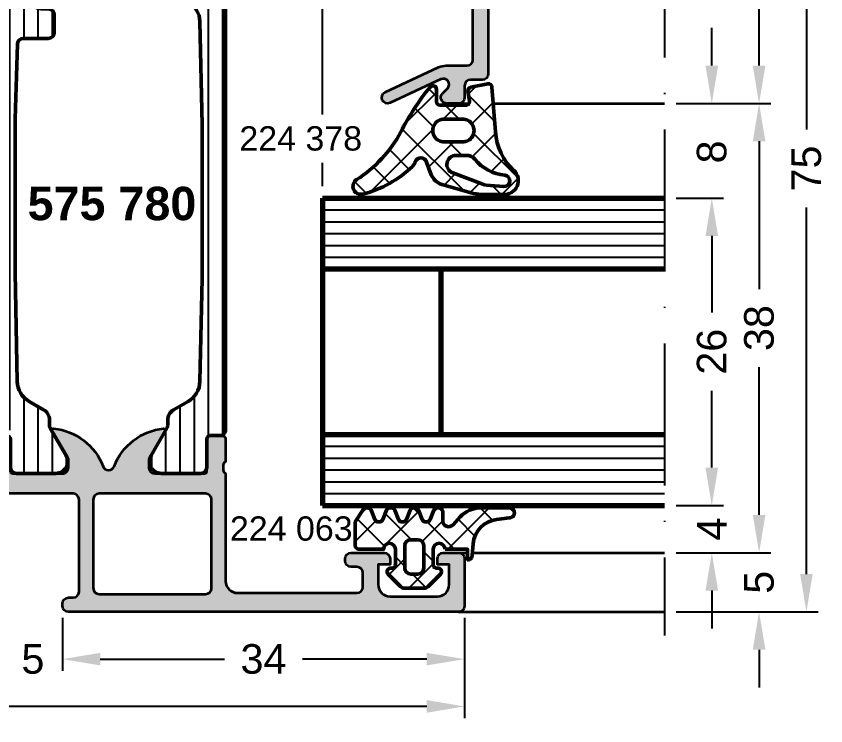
# Model space of a CAD drawing. Header units: millimetres. Extents: x 0 to 183, y 91 to 189.
# Drawn here: x 114.5 to 183, y 90.8 to 150.9 of the extents above; entities that cross this region are included whole.
import ezdxf

# ---------------------------------------------------------------- set-up
doc = ezdxf.new("R2010")
doc.units = ezdxf.units.MM
doc.header["$PDMODE"] = 1
doc.header["$PDSIZE"] = -0.001
doc.linetypes.add('ACAD_ISO10W100', pattern=[18, 12, -3, 0, -3])
for name, color, linetype, lineweight in [('S01_Bemaßung', 140, 'Continuous', 25), ('S02_Beschriftung', 40, 'Continuous', 25), ('S03_AL_Kontur', 255, 'Continuous', 35), ('S04_AL_Schraffur', 253, 'Continuous', 25), ('S05_EPDM_Kontur', 31, 'Continuous', 50), ('S06_EPDM_Schraffur', 43, 'Continuous', 25), ('S07_Isolation_Kontur', 91, 'Continuous', 50), ('S08_Isolation_Schraffur', 103, 'Continuous', 25), ('S15_Glas_Kontur', 4, 'Continuous', 70), ('S18_Mittellinie', 10, 'ACAD_ISO10W100', 25)]:
    doc.layers.add(name, color=color, linetype=linetype, lineweight=lineweight)
doc.styles.add('1_1_H_Art', font='arialbd.ttf', dxfattribs={"height": 2.825})
doc.styles.add('1_1_N_Art', font='arial.ttf', dxfattribs={"height": 2.055})
doc.styles.add('Arial', font='arial.ttf')
doc.dimstyles.new('1 zu 1', dxfattribs={"dimtxt": 2.5, "dimasz": 3.2, "dimexe": 1, "dimexo": 1, "dimgap": 1.5, "dimtad": 0, "dimdec": 1, "dimrnd": 0.5, "dimdsep": 46, "dimtxsty": 'Arial', "dimcen": 0, "dimclrd": 256, "dimclre": 256, "dimclrt": 256, "dimadec": 0, "dimazin": 0, "dimtfac": 1, "dimtdec": 1, "dimtofl": 0, "dimtmove": 0, "dimatfit": 1, "dimfxl": 1, "dimtolj": 1, "dimlwd": 25, "dimlwe": 25, "dimarcsym": 0})

# ---------------------------------------------------------------- blocks, each defined once
blk = doc.blocks.new('224063_s')
at = {"layer": 'S06_EPDM_Schraffur'}
h = blk.add_hatch(dxfattribs=at)
h.set_pattern_fill('NETZ', color=256, scale=2, angle=45, style=0)
h.set_pattern_definition([(45, (4.320099833421409e-12, 1.818989403545856e-12), (-1.414213562373095, 1.414213562373095), []), (135, (4.320099833421409e-12, 1.818989403545856e-12), (-1.414213562373095, -1.414213562373095), [])])
h.paths.add_polyline_path([(5.0094847679495, 3.818342294227651), (6.085236000004328, 3.945128000001821, 1.005856047842794), (6.093231000004273, 4.796141000001819), (3.695186160206562, 4.796141000001819, 0.2094868366643106), (1.930639566717245, 4.022909366858407), (1.323837000004332, 3.364714000001832, -0.687408682091769), (0.4525300000043202, 3.700013150313516), (0.4525300000043203, 4.519514000001819, 0.6378757550458083), (-0.2939909999956801, 4.59940900000182), (-0.6004939999956797, 3.799498000001817, -0.5769147570739377), (-1.29399099999568, 3.800261000001818), (-1.600493999995681, 4.600172000001821, 0.5768767231348246), (-2.29399099999568, 4.59940900000182), (-2.60049399999568, 3.799498000001819, -0.5769147570739347), (-3.29399099999568, 3.800261000001818), (-3.600493999995679, 4.600172000001817, 0.5768767231348269), (-4.29399099999568, 4.599409000001818), (-4.60049399999568, 3.799498000001823, -0.576919959990181), (-5.29397599999568, 3.800261000001821), (-5.60047899999568, 4.60017200000182, 0.5768760885208635), (-6.29397599999568, 4.599409000001822), (-6.947448999995683, 3.599837000001823), (-6.94744899999568, 1.597446152768239, 0.4118601971210658), (-6.649848847229139, 1.299846000001819), (-4.547469999995679, 1.299846000001819, -1), (-3.54746999999568, 1.298858248024289), (-3.54746999999568, -0.008787105263574797, -0.4649164532783466), (-3.898212754053196, -0.3044645865005782, 0.7307284619687109), (-4.161773999995802, -0.8123909999980601), (-3.120475933594172, -1.853685069182483, 0.1989118685576427), (-2.766923221593227, -2.000130999998181), (-1.128019780328598, -2.000130999998181, 0.1989118683239244), (-0.7744670686456059, -1.853685069500431), (0.2668460000043522, -0.8123759999981489, 0.7307511963891667), (0.003293423478528242, -0.3044658957444853, -0.4649253678481928), (-0.3474579999956799, -0.008789902442117416), (-0.3474579999956799, 1.298857626785266, -1), (0.65254200000432, 1.299846000001819), (2.55252100000432, 1.299846000001819), (2.55252100000432, 0.3998580000018183, 0.4151882102782498), (2.95251500000432, 0.7998520000018173), (3.030086024322536, 1.764210791182664, -0.3574582694605824)])
h.paths.add_polyline_path([(-1.14746099999568, 1.599560732747046), (-1.14746099999568, -0.2997804608543072, -0.414422944589888), (-1.647818539139398, -0.800137999998181), (-2.247139136970196, -0.800137999998181, -0.4144143522916151), (-2.74748199999568, -0.2997951369735061), (-2.747481999995679, 1.599848725597626, -0.414213562368743), (-2.247484725584057, 2.099846000001819), (-1.647746267250455, 2.099846000001819, -0.4143806302700866)], flags=16)
at = {"layer": 'S05_EPDM_Kontur'}
for points in [[(0.65254200000432, 1.299846000001819, 0.9990121152241144), (-0.3474579999956799, 1.299846000001819), (-0.3474579999956799, -0.008789902442117246, 0.4649253678481928), (0.003293423478528098, -0.3044658957444853, -0.7307511963892253), (0.2668460000043201, -0.812375999998181), (-0.7744670686456064, -1.853685069500432, -0.1989118683239242), (-1.128019780328598, -2.000130999998181), (-2.766923221593226, -2.000130999998181, -0.1989118685576425), (-3.120475933594171, -1.853685069182484), (-4.16177399999568, -0.8123909999981818, -0.7307284619689283), (-3.898212754053197, -0.304464586500578, 0.4649164532783466), (-3.54746999999568, -0.008787105263575509), (-3.54746999999568, 1.299846000001819, 0.9990127358491108), (-4.547469999995679, 1.299846000001819), (-6.647445999995681, 1.299846000001819, -0.4165708503421029), (-6.94744899999568, 1.599849000001822), (-6.947448999995682, 3.599837000001823), (-6.293975999995681, 4.59940900000182, -0.5768760885208651), (-5.60047899999568, 4.60017200000182), (-5.29397599999568, 3.80026100000182, 0.5769199599901795), (-4.600493999995681, 3.79949800000182), (-4.29399099999568, 4.599409000001819, -0.5768767231348245), (-3.600493999995681, 4.60017200000182), (-3.29399099999568, 3.800261000001819, 0.5769147570739357), (-2.600493999995679, 3.79949800000182), (-2.29399099999568, 4.59940900000182, -0.5768767231348247), (-1.60049399999568, 4.60017200000182), (-1.29399099999568, 3.800261000001818, 0.5769147570739388), (-0.6004939999956793, 3.799498000001818), (-0.2939909999956801, 4.59940900000182, -0.6378757550458082), (0.4525300000043204, 4.519514000001819), (0.4525300000043202, 3.699004000001819, 0.6866659000342986), (1.32383700000432, 3.364714000001819), (1.930639566717242, 4.022909366858404, -0.2094868366643108), (3.695186160206559, 4.796141000001819), (6.09323100000432, 4.796141000001819, -1.005856047842622), (6.085236000004323, 3.94512800000182), (5.009484767949501, 3.818342294227651, 0.3574582694605822), (3.030086024322536, 1.764210791182667), (2.95251500000432, 0.7998520000018177, -0.4151882102782499), (2.55252100000432, 0.3998580000018184), (2.55252100000432, 1.299846000001819)], [(-2.247481999995681, -0.800137999998181), (-1.64746099999568, -0.800137999998181, 0.4140042111518522), (-1.14746099999568, -0.3001379999981809), (-1.14746099999568, 1.599846000001819, 0.4140465142101968), (-1.647460999995681, 2.099846000001819), (-2.247481999995679, 2.099846000001819, 0.4142167556282234), (-2.747481999995679, 1.599846000001819), (-2.74748199999568, -0.3001379999981806, 0.4140128009583825)]]:
    blk.add_lwpolyline(points, format="xyb", close=True, dxfattribs=at)
blk = doc.blocks.new('224378_s_8')
at = {"layer": 'S06_EPDM_Schraffur'}
h = blk.add_hatch(dxfattribs=at)
h.set_pattern_fill('NETZ', color=256, scale=2, angle=45, style=0)
h.set_pattern_definition([(45, (0, 0), (-1.414213562373095, 1.414213562373095), []), (135, (0, 0), (-1.414213562373095, -1.414213562373095), [])])
edge = h.paths.add_edge_path(flags=16)
edge.add_line((-0.164506756735267, -8.898610062468471), (1.312058528250102, -9.02879505891238))
edge.add_arc((1.354402743050796, -8.548524679816852), 0.482133456175413, 264.9614060860426, 444.1942468849379)
edge.add_arc((1.788147778703211, -4.282644851878048), 3.805740779663171, 219.7107994912026, 264.19424688493814, ccw=False)
edge.add_arc((-1.831880451483197, -7.289203000000025), 0.900000000000025, 39.71079949120138, 89.99999999999888)
edge.add_line((-1.831880451483179, -6.389203), (-2.724599748853934, -6.389202999999998))
edge.add_arc((-2.724599748853935, -7.159202999999999), 0.7700000000000005, 89.99999999999993, 249.447227364939)
edge.add_line((-2.99492361832416, -7.880191908094046), (-0.4540742874858088, -8.832844875625497))
edge.add_arc((-0.06789733109976337, -7.802860721205427), 1.100000000000008, 249.4472273649386, 264.9614060860424)
edge = h.paths.add_edge_path()
edge.add_arc((-7.106222588086673, -6.603951089656411), 0.9999999999999981, 313.9554304623681, 340.5908816210754)
edge.add_arc((-5.689991462348253, -7.10293815013273), 0.501565412505601, 16.21949341422419, 160.5908816210756, ccw=False)
edge.add_line((-5.208388999999999, -6.962842), (-4.809097000000003, -8.023084999999998))
edge.add_arc((-3.530084106027413, -7.537366235916185), 1.368136214245953, 200.7948065589327, 253.1264479161749)
edge.add_line((-3.927199999999999, -8.846601), (-1.450207000000001, -9.565351))
edge.add_arc((-0.5357365995927568, -6.217129211815003), 3.470856559424161, 254.7238748318921, 269.1174250522471)
edge.add_line((-0.589198999999997, -9.687574000000001), (1.283889999999998, -9.686598))
edge.add_arc((1.381176604735675, -8.525821815111122), 1.164845927522681, 265.209141032843, 406.8529737836414)
edge.add_arc((5.597147255102664, -4.027942672077469), 5.000000000000002, 184.3739810741781, 226.8529737836415, ccw=False)
edge.add_line((0.6117098113462458, -4.409273885580231), (0.3208993940556591, -0.6072847169584201))
edge.add_arc((0.02177314743027418, -0.6301645897685859), 0.2999999999999999, 4.373981074178115, 101.4394164137661)
edge.add_line((-0.03772635278444558, -0.3361241002536238), (-1.473685988328556, -0.6266925208963805))
edge.add_arc((-1.414186488113836, -0.9207330104113427), 0.3, 101.4394164137662, 188.9325514570444)
edge.add_line((-1.71054803132498, -0.9673145057234206), (-1.581707, -1.787029))
edge.add_arc((-1.868758854211871, -1.846154545567499), 0.2930778004986527, -91.16272792492452, 11.638733974823424, ccw=False)
edge.add_line((-1.874706, -2.139172), (-4.072708, -2.139172))
edge.add_arc((-4.076622919135959, -1.843066051712089), 0.2961318274068569, 180.9848550183428, 270.7574831788943, ccw=False)
edge.add_line((-4.372711, -1.848156), (-4.372710999999999, -0.7990531064777886))
edge.add_arc((-4.672710999999999, -0.7990531064777886), 0.2999999999999998, 0, 140.7032694711882)
edge.add_arc((11.51231980934353, -14.04480510928554), 21.21423363212921, 140.7032694711885, 152.9845319991142)
edge.add_arc((-16.92463388070737, 0.6810423653327762), 10.81061697889412, 302.45192504355396, 331.91348550750234, ccw=False)
edge.add_arc((-10.76146025027532, -9.011138990564021), 0.6751606889195143, 122.4519250435539, 284.5455045181278)
edge.add_arc((-12.96178949557896, -0.5308870950376852), 9.436217759805226, 284.545504518128, 313.9554304623682)
edge = h.paths.add_edge_path(flags=16)
edge.add_line((-2.191143, -3.317181), (-3.691143, -3.317181))
edge.add_arc((-3.717307442172203, -4.287182), 0.9703538107490393, 88.45489984488933, 271.5451001551107)
edge.add_line((-3.691143, -5.257183), (-2.191143000000001, -5.257183))
edge.add_arc((-2.164978962858655, -4.287182), 0.9703537998279469, 268.4549237517581, 451.5450762482419)
at = {"layer": 'S05_EPDM_Kontur'}
for points in [[(-6.412123991510444, -7.323831036752387, 0.1167451748392793), (-6.163052804110888, -6.93626232719596, -0.7290213320469126), (-5.208388999999999, -6.962842), (-4.809097000000003, -8.023084999999998, 0.232392888354235), (-3.927199999999999, -8.846601), (-1.450207000000001, -9.565351, 0.06288641343586611), (-0.589198999999997, -9.687574000000001), (1.283889999999998, -9.686598, 0.7109508974955993), (2.177783089369847, -7.67594879900521, -0.1875016784359854), (0.6117098113462458, -4.409273885580231), (0.3208993940556591, -0.60728471695842, 0.4508106504087874), (-0.03772635278444558, -0.3361241002536238), (-1.473685988328556, -0.6266925208963805, 0.4014558848682083), (-1.71054803132498, -0.9673145057234206), (-1.581707, -1.787029, -0.4812753553426265), (-1.874706, -2.139172), (-4.072708, -2.139172, -0.41305172572927), (-4.372711, -1.848156), (-4.372710999999999, -0.7990531064777886, 0.7047904934950746), (-4.904873905330836, -0.6090520923006407, 0.05363846905389252), (-7.387100000000009, -4.40864200000001, -0.1292631261023754), (-11.12374591125531, -8.44141005878105, 0.8547870980889478), (-10.59189443223657, -9.664659754744566, 0.1290340701791967)], [(-2.191143, -3.317181), (-3.691143, -3.317181, 1.02733734596278), (-3.691143, -5.257183), (-2.191143000000001, -5.257183, 1.027336917146778)], [(-0.164506756735267, -8.898610062468471), (1.312058528250102, -9.02879505891238, 0.993327583110394), (1.403173528208197, -8.068864299882488, -0.1965703499222237), (-1.139529223543036, -6.714181455038625, 0.223018928386005), (-1.831880451483179, -6.389203), (-2.724599748853934, -6.389202999999998, 0.8349977907423911), (-2.99492361832416, -7.880191908094046), (-0.454074287485809, -8.832844875625497, 0.06779696395073043)]]:
    blk.add_lwpolyline(points, format="xyb", close=True, dxfattribs=at)
blk = doc.blocks.new('587290_s')
at = {"layer": 'S04_AL_Schraffur'}
h = blk.add_hatch(color=256, dxfattribs=at)
h.dxf.hatch_style = 1
h.paths.add_polyline_path([(-20.20000000000017, 11.6999999999997, -0.3178372451957793), (-20.40000000000018, 11.98284271247432), (-20.40000000000018, 12.41715728752508, -0.3178372451957834), (-20.20000000000019, 12.6999999999997), (-20.20000000000022, 14.59999999999966, 0.4142135623730959), (-20.50000000000026, 14.8999999999997), (-21.49000000000018, 14.89999999999968, 0.414213562373095), (-21.79000000000022, 14.59999999999964), (-21.79000000000017, 11.89999999999968, -0.4142135623730957), (-21.99000000000017, 11.69999999999967), (-26.20000000000017, 11.69999999999961, -0.4142135623730955), (-26.70000000000018, 12.1999999999996), (-26.70000000000019, 12.8999999999996), (-25.31850454237787, 15.29282032302718, 0.6105378334010382), (-25.4516520794051, 15.49933548774898, 0.2842929205727157), (-29.63288879625711, 12.30684630545194, -0.6886036573143335), (-30.56711120374326, 12.30684630545192, 0.2842929205727156), (-34.74834792059536, 15.49933548774884, 0.6105378334010355), (-34.88149545762259, 15.29282032302704), (-33.5000000000002, 12.8999999999995), (-33.50000000000019, 12.19999999999949, -0.4142135623730935), (-34.00000000000018, 11.69999999999949), (-38.21000000000016, 11.69999999999942, -0.4142135623730958), (-38.41000000000017, 11.89999999999942), (-38.41000000000022, 14.59999999999938, 0.4142135623730934), (-38.71000000000026, 14.89999999999942), (-39.70000000000017, 14.8999999999994, 0.4142135623730972), (-40.00000000000021, 14.59999999999936), (-40.00000000000018, 12.6999999999994, -0.3178372451957927), (-39.80000000000017, 12.41715728752478), (-39.80000000000017, 11.98284271247402, -0.3178372451957778), (-40.00000000000017, 11.6999999999994), (-40.00000000000018, 11.39999999999939, -0.4142135623730898), (-40.20000000000017, 11.1999999999994), (-42.00000000000016, 11.1999999999994, 0.4142135623730855), (-42.50000000000017, 10.6999999999994), (-42.50000000000018, 10.50000000000002, 0.4142135623731049), (-42.00000000000017, 10), (-33.10000000000018, 10, -0.4142135623730954), (-32.60000000000018, 9.500000000000005), (-32.60000000000017, 1.699999999999999, -0.4142135623730945), (-33.10000000000017, 1.199999999999999), (-33.5, 1.199999999999999, 0.4142135623730948), (-34, 0.7000000000000028), (-34, 0.4999999999999929, 0.414213562373095), (-33.5, -3.552713678800501e-15), (-0.4999999999999964, 3.552713678800501e-15, 0.414213562373094), (3.552713678800501e-15, 0.5000000000000036), (0, 4.499999999999999, 0.4142135623730941), (-0.5, 5.000000000000001), (-1.799999999999997, 5, 0.4142135623730951), (-2.299999999999997, 4.5), (-2.299999999999994, 4.000000000000002), (-1.299999999999983, 4.000000000000001), (-1.299999999999983, 2.299999999999999, -0.4142135623730952), (-2.299999999999983, 1.299999999999999), (-6.300000000000011, 1.299999999999995, -0.4142135623730953), (-7.300000000000011, 2.299999999999999), (-7.30000000000001, 4.000000000000002), (-6.299999999999997, 4.000000000000002), (-6.299999999999997, 4.5, 0.4142135623730951), (-6.799999999999997, 5), (-9.599999999999998, 4.999999999999998, 0.4142135623730961), (-10.1, 4.499999999999999), (-10.1, 4.300000000000001, 0.4142135623730943), (-9.6, 3.800000000000001), (-9.099999999999993, 3.799999999999999, -0.4142135623730946), (-8.599999999999994, 3.300000000000002), (-8.599999999999993, 2.100000000000001, -0.4142135623730951), (-9.099999999999993, 1.600000000000001), (-19.20000000000003, 1.6, -0.4142135623730905), (-20.20000000000003, 2.599999999999985)])
h.paths.add_polyline_path([(-21.40000000000043, 9.500000000000018), (-21.40000000000017, 2.00000000000002, -0.4142135623731053), (-21.90000000000017, 1.500000000000002), (-30.90000000000017, 1.5, -0.4142135623730952), (-31.40000000000017, 1.999999999999998), (-31.40000000000014, 9.500000000000002, -0.4142135623730939), (-30.90000000000014, 10), (-21.90000000000043, 10, -0.4142135623730847)], flags=16)
at = {"layer": 'S03_AL_Kontur'}
for points in [[(-0.4999999999999982, 5.000000000000001, -0.414213562373095), (2.220446049250313e-15, 4.500000000000001), (2.220446049250313e-15, 0.5000000000000027, -0.4142135623730951), (-0.4999999999999982, 2.081668171172169e-15), (-33.50000000000001, -4.093947403305265e-15, -0.4142135623730951), (-34, 0.4999999999999959), (-34, 0.7000000000000001, -0.4142135623730949), (-33.50000000000001, 1.2), (-33.10000000000017, 1.2, 0.4142135623730955), (-32.60000000000017, 1.700000000000001), (-32.60000000000018, 9.500000000000002, 0.414213562373095), (-33.10000000000017, 10), (-42.00000000000017, 10, -0.4142135623730963), (-42.50000000000018, 10.50000000000001), (-42.50000000000017, 10.69999999999938, -0.4142135623730924), (-42.00000000000017, 11.1999999999994), (-40.20000000000017, 11.1999999999994, 0.4142135623730983), (-40.00000000000018, 11.3999999999994), (-40.00000000000017, 11.6999999999994, 0.3178372451957788), (-39.80000000000017, 11.98284271247402), (-39.80000000000017, 12.41715728752478, 0.317837245195788), (-40.00000000000018, 12.6999999999994), (-40.00000000000021, 14.59999999999936, -0.4142135623730994), (-39.70000000000017, 14.8999999999994), (-38.71000000000026, 14.89999999999942, -0.4142135623730908), (-38.41000000000022, 14.59999999999938), (-38.41000000000017, 11.89999999999942, 0.4142135623730918), (-38.21000000000017, 11.69999999999942), (-34.00000000000018, 11.69999999999949, 0.4142135623730989), (-33.50000000000019, 12.1999999999995), (-33.5000000000002, 12.8999999999995), (-34.88149545762259, 15.29282032302703, -0.6105378334010535), (-34.74834792059536, 15.49933548774884, -0.2842929205727155), (-30.56711120374326, 12.30684630545192, 0.6886036573143335), (-29.63288879625711, 12.30684630545194, -0.2842929205727157), (-25.4516520794051, 15.49933548774898, -0.6105378334010396), (-25.31850454237787, 15.29282032302718), (-26.70000000000019, 12.8999999999996), (-26.70000000000018, 12.1999999999996, 0.4142135623730911), (-26.20000000000018, 11.69999999999961), (-21.99000000000017, 11.69999999999967, 0.4142135623731015), (-21.79000000000017, 11.89999999999968), (-21.79000000000022, 14.59999999999964, -0.4142135623730994), (-21.49000000000017, 14.89999999999968), (-20.50000000000026, 14.8999999999997, -0.4142135623730908), (-20.20000000000022, 14.59999999999966), (-20.20000000000019, 12.6999999999997, 0.317837245195784), (-20.40000000000018, 12.41715728752508), (-20.40000000000018, 11.98284271247432, 0.317837245195781), (-20.20000000000017, 11.6999999999997), (-20.20000000000003, 2.599999999999987, 0.4142135623730906), (-19.20000000000003, 1.6), (-9.099999999999993, 1.600000000000001, 0.414213562373095), (-8.599999999999993, 2.100000000000001), (-8.599999999999994, 3.300000000000001, 0.414213562373095), (-9.099999999999993, 3.799999999999999), (-9.599999999999998, 3.800000000000002, -0.4142135623730947), (-10.1, 4.300000000000001), (-10.1, 4.499999999999999, -0.414213562373095), (-9.6, 4.999999999999998), (-6.799999999999997, 5, -0.414213562373095), (-6.299999999999997, 4.5), (-6.299999999999997, 4.000000000000002), (-7.300000000000009, 4.000000000000001), (-7.300000000000011, 2.299999999999999, 0.4142135623730954), (-6.30000000000001, 1.299999999999998), (-2.299999999999984, 1.299999999999999, 0.4142135623730956), (-1.299999999999985, 2.300000000000001), (-1.299999999999986, 4.000000000000002), (-2.299999999999998, 4.000000000000002), (-2.299999999999998, 4.5, -0.414213562373095), (-1.799999999999997, 5)], [(-21.90000000000017, 1.500000000000001, 0.414213562373095), (-21.40000000000017, 2.000000000000001), (-21.40000000000043, 9.500000000000002, 0.414213562373095), (-21.90000000000043, 10), (-30.90000000000014, 10, 0.414213562373095), (-31.40000000000014, 9.5), (-31.40000000000017, 2, 0.4142135623730963), (-30.90000000000017, 1.499999999999999)]]:
    blk.add_lwpolyline(points, format="xyb", close=True, dxfattribs=at)
blk = doc.blocks.new('30065155_s')
at = {"layer": 'S08_Isolation_Schraffur'}
h = blk.add_hatch(dxfattribs=at)
h.set_pattern_fill('LINIE', color=256, scale=1.2, angle=90)
h.set_pattern_definition([(90, (-1.77635683940025e-14, 23.5), (-1.2, 7.347880794884119e-17), [])])
h.paths.add_polyline_path([(4.400000000000055, 41.3), (4.199999999999982, 41.3, 0.9626991591091886), (4.614304661822929, 39.26423834544263, -0.5305984520674972), (5.299999999999981, 38.8), (5.299999999999981, 37.3, -0.4142135623730951), (4.799999999999981, 36.8), (2.68551033387336, 36.8, 0.4056275268475895), (2.185726456641185, 36.31469952580095), (1.999999999999987, 29.99999999999999), (1.999999999999987, 17.00967747277416, 0.004838623101274684), (2.000187289418271, 16.99032433971403), (2.178149590281433, 7.796517329008065, 0.262769886817676), (3.177775011444863, 6.103172787559451), (4.400000000000053, 5.397520861406832, -0.2679491924311552), (4.900000000000055, 4.53149545762227), (4.900000000000001, 4.085255888325818, 0.1316524975874242), (4.966987298107783, 3.835255888325761), (6.309474411167427, 1.509999999999998, -0.577350269189627), (5.443449007382989, 0.00999999999999801), (2.099999999999997, 0.01000000000001222, -0.4142135623730929), (1.600000000000002, 0.5100000000000051), (1.6, 2.910000000000004, 1.449614044175545), (0.8535533905932718, 3.356446609406731, -0.6681786379193029), (0, 3.710000000000008), (-1.554312234475219e-14, 8.05, 0.4142135623730929), (-0.5000000000000155, 8.549999999999997), (-8.900000000000018, 8.549999999999997, -0.3996375341444468), (-9.898749217771947, 9.500000000000398, 0.01941759881085288), (-9.905638649432166, 9.577334852630926, -0.01060136377192177), (-11.60000000000004, 25.42970143555213), (-11.60000000000002, 26.45000000000001, -0.4142135623730894), (-11.10000000000002, 26.95), (-10.10000000000002, 26.95, 0.4142135623730951), (-9.800000000000018, 27.25), (-9.800000000000018, 28.65, 0.4142135623730934), (-10.10000000000002, 28.95), (-11.50000000000002, 28.95, -0.414213562373097), (-12.00000000000002, 29.45), (-12.00000000000002, 31.15), (-10.00000000000002, 31.15, 0.4142135623730952), (-9.800000000000018, 31.35), (-9.800000000000017, 34.09999999999999), (-8.100000000000017, 34.09999999999999, -0.4627606305581486), (-7.606616451333627, 33.5189279708817), (-8.097353419466573, 30.53242881164731, 0.4627606305581528), (-7.900000000000016, 30.3), (-0.500000000000024, 30.3, 0.4142135623730948), (-2.220446049250313e-14, 30.8), (-1.98729921407903e-14, 39.81010205144337, 0.4082482904638645), (-1.98729921407903e-14, 40.78989794855664), (-2.775557561562891e-14, 43.28999999999999, -0.4142135623730935), (0.4999999999999697, 43.78999999999999), (1.299999999999971, 43.79, 0.4142135623730913), (1.599999999999969, 44.09), (1.599999999999974, 46.48999999999999, -0.4142135623730944), (2.099999999999973, 46.98999999999999), (5.443449007382957, 46.98999999999999, -0.5773502691896274), (6.309474411167393, 45.48999999999999), (4.966987298107751, 43.16474411167425, 1.019560893201792), (4.733878785210184, 42.17218940982598, -0.687960691492699)])
h.paths.add_polyline_path([(-0.5000000000000053, 28.5, -0.4142135623730951), (-5.329070518200751e-15, 28), (-3.996802888650564e-15, 12.64918445417767, -0.7805831932101502), (-0.3764253732035361, 12.55498207793379), (-7.800000000000006, 26.45810189569857), (-7.800000000000004, 28, -0.4142135623730951), (-7.300000000000004, 28.5)], flags=16)
h.paths.add_polyline_path([(-10.00000000000002, 24.75), (-10.00000000000002, 23.23444553569169, 0.008221414753644431), (-8.673170371714624, 10.98797749339614, 0.3782394917421075), (-8.177032075798424, 10.55000000000005), (-1.453177519063315, 10.55, 0.566348922232836), (-1.27675214585978, 10.84420237624388), (-8.827505049255981, 24.98550594060971, 0.276854710730092), (-9.268568482264813, 25.25, 0.6053181298852219)], flags=16)
at = {"layer": 'S07_Isolation_Kontur'}
for points in [[(-0.5000000000000226, 30.3, 0.4142135623730951), (-2.213507155346406e-14, 30.8), (-1.982956271599049e-14, 39.81010205144337, 0.4082482904638645), (-1.984523656517467e-14, 40.78989794855664), (-2.775557561562891e-14, 43.28999999999999, -0.4142135623730937), (0.4999999999999738, 43.78999999999999), (1.299999999999971, 43.79, 0.414213562373095), (1.599999999999969, 44.09), (1.599999999999974, 46.48999999999999, -0.414213562373095), (2.099999999999972, 46.98999999999999), (5.443449007382956, 46.98999999999999, -0.5773502691896266), (6.309474411167394, 45.48999999999999), (4.966987298107751, 43.16474411167425, 0.1316524975873954), (4.89999999999997, 42.91474411167425), (4.900000000000055, 41.8, -0.414213562373095), (4.400000000000055, 41.3), (4.199999999999982, 41.3, 0.9999999999999999), (4.199999999999982, 39.3), (4.799999999999979, 39.3, -0.414213562373095), (5.299999999999981, 38.8), (5.299999999999981, 37.3, -0.414213562373095), (4.799999999999981, 36.8), (2.685510333873363, 36.8, 0.4056275268475899), (2.185726456641186, 36.31469952580095), (1.999999999999987, 30), (1.999999999999987, 17.00967747277418, 0.004838623101273794), (2.000187289418271, 16.99032433971405), (2.178149590281433, 7.796517329008065, 0.2627698868176761), (3.177775011444865, 6.103172787559451), (4.400000000000055, 5.397520861406825, -0.2679491924311225), (4.900000000000055, 4.531495457622388), (4.900000000000001, 4.085255888325758, 0.1316524975873951), (4.966987298107782, 3.835255888325758), (6.309474411167425, 1.509999999999998, -0.5773502691896273), (5.443449007382987, 0.00999999999999801), (2.100000000000001, 0.01000000000000156, -0.414213562373095), (1.600000000000003, 0.509999999999998), (1.6, 2.910000000000004, 0.414213562373095), (1.3, 3.210000000000004), (0.4999999999999993, 3.210000000000001, -0.4142135623730963), (0, 3.710000000000001), (-1.554312234475219e-14, 8.049999999999997, 0.414213562373095), (-0.5000000000000155, 8.549999999999997), (-8.900000000000016, 8.549999999999995, -0.3996375341443293), (-9.898749217771925, 9.499999999999995, 0.01941759881094676), (-9.905638649432065, 9.577334852630903, -0.01060136377192211), (-11.59999999999998, 25.42970143555261), (-11.60000000000002, 26.45, -0.4142135623730947), (-11.10000000000002, 26.95), (-10.10000000000002, 26.95, 0.414213562373095), (-9.800000000000018, 27.25), (-9.800000000000018, 28.65, 0.414213562373095), (-10.10000000000002, 28.95), (-11.50000000000002, 28.95, -0.414213562373095), (-12.00000000000002, 29.45), (-12.00000000000002, 30.95, -0.414213562373095), (-11.80000000000002, 31.15), (-10.00000000000002, 31.15, 0.414213562373095), (-9.800000000000018, 31.35), (-9.800000000000018, 33.9, -0.414213562373095), (-9.60000000000002, 34.09999999999999), (-8.10000000000002, 34.09999999999999, -0.4627606305581495), (-7.606616451333625, 33.5189279708817), (-8.097353419466573, 30.53242881164732, 0.4627606305581503), (-7.900000000000018, 30.3)], [(-5.204170427930421e-15, 28, 0.414213562373095), (-0.5000000000000054, 28.5), (-7.300000000000004, 28.5, 0.414213562373095), (-7.800000000000004, 28), (-7.800000000000006, 26.58322945477114, 0.1232274951412248), (-7.74106343300884, 26.34772351416144), (-0.3764253732035361, 12.55498207793379, 0.7805831932101499), (-3.95516952522712e-15, 12.64918445417767)], [(-9.50000000000002, 25.25, 0.4142135623730952), (-10.00000000000002, 24.75), (-10.00000000000002, 23.23444553569198, 0.008221414753644633), (-8.673170371714622, 10.98797749339612, 0.3782394917421046), (-8.177032075798412, 10.55000000000005), (-1.453177519063313, 10.55, 0.5663489222328337), (-1.27675214585978, 10.84420237624388), (-8.82750504925598, 24.9855059406097, 0.2768547107300935), (-9.268568482264813, 25.25)]]:
    blk.add_lwpolyline(points, format="xyb", close=True, dxfattribs=at)
blk = doc.blocks.new('662011_s')
blk.add_blockref('30065155_s', (0, 0))
blk = doc.blocks.new('662013_s')
at = {"layer": 'S08_Isolation_Schraffur'}
h = blk.add_hatch(dxfattribs=at)
h.set_pattern_fill('LINIE', color=256, scale=1.2, angle=90)
h.set_pattern_definition([(90, (2.220446049250313e-15, 23), (-1.2, 7.347880794884119e-17), [])])
h.paths.add_polyline_path([(-1.600000000000001, 43.08999999999999), (-1.600000000000001, 45.48999999999999, 0.4142135623730947), (-2.100000000000002, 45.98999999999999), (-5.443449007382995, 45.98999999999999, 0.577350269189627), (-6.309474411167431, 44.49), (-4.812522639724332, 41.89720347538033, 0.3845834927780629), (-4.400000000000001, 40.62215187195761), (-3.176697974912126, 39.9158781184729, -0.2625177792662511), (-2.177109957278752, 38.22441991782961), (-1.999999999999964, 29.49999999999999), (-1.999999999999964, 16.5), (-2.177109957278752, 7.775580082170372, -0.2625177792662514), (-3.176697974912128, 6.084121881527082), (-4.400000000000002, 5.37784812804238, 0.3845834927780637), (-4.812522639724335, 4.102796524619656), (-6.309474411167423, 1.509999999999998, 0.5773502691896265), (-5.443449007382988, 0.00999999999999801), (-2.099999999999999, 0.00999999999999801, 0.4142135623730957), (-1.6, 0.509999999999998), (-1.6, 3.210000000000008), (-0.5000000000000022, 3.210000000000001, 0.4142135623730976), (0, 3.710000000000001), (1.77635683940025e-15, 40.49999999999999), (1.100000000000005, 40.5, 1), (1.100000000000004, 41.3), (8.881784197001252e-16, 41.3), (-1.332267629550188e-15, 42.28999999999999, 1.236545775822695), (-1.087867965644036, 42.87786796564403, -0.6681786379192943)])
at = {"layer": 'S07_Isolation_Kontur'}
blk.add_lwpolyline([(1.100000000000002, 40.5), (1.387778780781446e-15, 40.49999999999999), (0, 3.710000000000003, -0.4142135623730964), (-0.5000000000000003, 3.209999999999999), (-1.299999999999999, 3.209999999999999, 0.414213562373095), (-1.6, 2.909999999999998), (-1.6, 0.51, -0.414213562373095), (-2.099999999999998, 0.01000000000000001), (-5.443449007382988, 0.01000000000000001, -0.5773502691896236), (-6.309474411167427, 1.509999999999993), (-4.966987298107785, 3.835255888325756, 0.1316524975873964), (-4.900000000000002, 4.085255888325756), (-4.900000000000002, 4.511822724257941, -0.2679491924311226), (-4.400000000000004, 5.377848128042382), (-3.176697974912129, 6.08412188152708, 0.2625177792662515), (-2.177109957278752, 7.775580082170372), (-1.999999999999964, 16.5), (-1.999999999999964, 29.5), (-2.177109957278752, 38.22441991782961, 0.2625177792662515), (-3.176697974912129, 39.9158781184729), (-4.400000000000002, 40.62215187195761, -0.2679491924311225), (-4.9, 41.48817727574205), (-4.900000000000004, 41.91474411167424, 0.1316524975873954), (-4.966987298107785, 42.16474411167424), (-6.309474411167427, 44.48999999999999, -0.5773502691896291), (-5.443449007382995, 45.98999999999999), (-2.100000000000004, 45.98999999999999, -0.4142135623730898), (-1.600000000000001, 45.48999999999999), (-1.600000000000001, 43.08999999999999, 0.4142135623730908), (-1.300000000000001, 42.78999999999999), (-0.5000000000000016, 42.78999999999999, -0.4142135623730963), (-1.110223024625157e-15, 42.28999999999999), (1.378752577329209e-15, 41.3), (1.100000000000002, 41.3, -0.9999999999999999)], format="xyb", close=True, dxfattribs=at)
blk = doc.blocks.new('575780_s')
for name, p in [('662011_s', (-1.000000000000171, 11.6999999999994)), ('662013_s', (18.8, 11.69999999999964)), ('587290_s', (39, 0))]:
    blk.add_blockref(name, p)
blk = doc.blocks.new('244511_s_2')
at = {"layer": 'S06_EPDM_Schraffur'}
h = blk.add_hatch(dxfattribs=at)
h.set_pattern_fill('NETZ', color=256, angle=45)
h.set_pattern_definition([(45, (0, 0), (-0.7071067811865475, 0.7071067811865476), []), (135, (0, 0), (-0.7071067811865476, -0.7071067811865475), [])])
h.paths.add_polyline_path([(-0.8000000000000002, 0.9604686356149273), (-0.8000000000000002, -0.960468635614927, 2.134374745810951)])
at = {"layer": 'S05_EPDM_Kontur'}
blk.add_lwpolyline([(-0.8000000000000002, -0.9604686356149271), (-0.8000000000000002, 0.9604686356149271, -2.134374745810951)], format="xyb", close=True, dxfattribs=at)
blk = doc.blocks.new('573940_s')
at = {"layer": 'S04_AL_Schraffur'}
h = blk.add_hatch(color=256, dxfattribs=at)
h.dxf.hatch_style = 1
h.paths.add_polyline_path([(0.4999999999999964, 22, 0.4142135623730951), (0, 21.5), (0, 0.5), (0.8000000000000007, 0.4999999999999964), (1.399999999999991, 1.100000000000001), (3.900000000000002, 1.100000000000001, -0.4142135623730951), (4.900000000000002, 0.1000000000000014), (4.900000000000002, -2.300000000000001, 1), (4.900000000000002, -2.699999999999999), (5.800000000000001, -2.699999999999999, 0.4142135623730951), (6.300000000000001, -2.199999999999999), (6.300000000000006, 0.1000000000000014, -0.4142135623730951), (6.800000000000004, 0.6000000000000014), (8, 0.6000000000000014, -0.4142135623730951), (8.5, 0.1000000000000014), (8.5, -1.099999999999998, 0.3348749598846482), (10.82105496264089, -4.176923076923082, 0.6691373513853219), (12.65949349850255, -3.981730769230733, -0.1871225890724398), (13.10034186267938, -3.408471933471876, 0.1036124226643165), (13.90909090909092, -2.652390851355285, 0.154347130187007), (14, -2.364911064067286, 0.7842017809769407), (13.1, -2), (12.56746757864487, -2, -1.481801024427353), (11.70000000000001, 0.1500000000000021), (14.67101007166283, 1.231359231790368, 0.3152987888789837), (15, 1.701205542183324), (15.00000000000001, 20.2, -0.4142135623730951), (15.50000000000001, 20.7), (28.3, 20.70000000000001, -0.4142135623730951), (28.8, 20.20000000000001), (28.8, 18.439609887764, 0.109517811683241), (28.94053831944502, 17.80568249515295), (31.04684610425517, 13.28869087390441, 1), (31.95315389240508, 13.71130913325774), (29.94990235896572, 18.00729591023983, -0.839099631177284), (30.73550936257563, 18.55738385623783), (31.14644660940673, 18.14644660940673, 0.668178637919302), (32.00000000000001, 18.5), (32, 19.5, 0.414213562373093), (31.5, 20), (30.5, 20, -0.4142135623730951), (30, 20.5), (30, 21.5, 0.4142135623730951), (29.5, 22)])
h.paths.add_polyline_path([(14, 20.3), (14, 2.900000000000002, -0.4142135623730945), (13.5, 2.400000000000002), (1.800000000000001, 2.399999999999999, -0.4142135623730951), (1.300000000000001, 2.899999999999999), (1.300000000000008, 20.3, -0.414213562373095), (1.800000000000004, 20.8), (13.5, 20.8, -0.4142135623730935)], flags=16)
at = {"layer": 'S03_AL_Kontur'}
for points in [[(13.10034186267939, -3.408471933471876, 0.1871225890724411), (12.65949349850255, -3.981730769230736, -0.6691373513853248), (10.82105496264088, -4.176923076923078, -0.3348749598846475), (8.5, -1.099999999999999), (8.5, 0.1000000000000004, 0.4142135623730951), (8, 0.600000000000001), (6.800000000000002, 0.6000000000000002, 0.414213562373095), (6.300000000000003, 0.1000000000000004), (6.300000000000001, -2.2, -0.414213562373095), (5.800000000000001, -2.7), (4.900000000000001, -2.7, -0.9999999999999999), (4.900000000000001, -2.3), (4.900000000000001, 0.1000000000000001, 0.4142135623730951), (3.900000000000001, 1.100000000000001), (1.399999999999995, 1.1), (0.8000000000000002, 0.5000000000000001), (3.061616997868383e-17, 0.5), (1.316495309083405e-15, 21.50000000000001, -0.414213562373095), (0.5000000000000017, 22), (29.5, 22, -0.414213562373095), (30, 21.5), (30, 20.5, 0.414213562373095), (30.5, 20), (31.50000000000001, 20, -0.414213562373095), (32, 19.5), (32.00000000000001, 18.5, -0.668178637919298), (31.14644660940673, 18.14644660940672), (30.73550936257563, 18.55738385623783, 0.8390996311772799), (29.94990235896572, 18.00729591023983), (31.95315389351833, 13.71130913087036, -0.9999999894632878), (31.04684610648167, 13.28869086912966), (28.94053831944502, 17.80568249515295, -0.1095178116832409), (28.8, 18.439609887764), (28.8, 20.20000000000001, 0.414213562373095), (28.3, 20.70000000000001), (15.50000000000001, 20.7, 0.414213562373095), (15.00000000000001, 20.2), (15, 1.701205542183323, -0.3152987888789837), (14.67101007166283, 1.231359231790368), (11.7, 0.1500000000000005, 1.481801024427348), (12.56746757864487, -2), (13.1, -2, -0.7207592200561251), (14, -2.300000000000002), (14, -2.364911064067285, -0.1543471301870135), (13.90909090909092, -2.652390851355297, -0.1036124226643151)], [(13.5, 2.400000000000002, 0.414213562373095), (14, 2.900000000000002), (14, 20.3, 0.414213562373095), (13.5, 20.8), (1.800000000000001, 20.8, 0.414213562373095), (1.300000000000003, 20.3), (1.3, 2.9, 0.414213562373095), (1.800000000000001, 2.4)]]:
    blk.add_lwpolyline(points, format="xyb", close=True, dxfattribs=at)
at = {"rotation": 180}
blk.add_blockref('244511_s_2', (11.7, -1.099999999999999), dxfattribs=at)
blk = doc.blocks.new('*D47')
at = {"layer": 'Defpoints', "color": 0, "transparency": 16777216}
for p in [(169.3586674439968, 175.4827341165721), (181.3586739405176, 175.4827341165721), (169.3586227382465, 100.4827555127263)]:
    blk.add_point(p, dxfattribs=at)
at = {"layer": 'S01_Bemaßung', "lineweight": 25, "transparency": 16777216}
for p, q in [((170.3586674439968, 175.4827341165721), (182.3586739405176, 175.4827341165721)), ((181.3586739405176, 172.2827341165721), (181.3586739405176, 141.2724787846356)), ((181.3586739405176, 103.6827555127263), (181.3586739405176, 134.6930108446629)), ((170.3586227382465, 100.4827555127263), (182.3586739405176, 100.4827555127263))]:
    blk.add_line(p, q, dxfattribs=at)
at = {"layer": 'S01_Bemaßung', "transparency": 16777216}
for points in [[(180.8253406071842, 172.2827341165721), (181.8920072738509, 172.2827341165721), (181.3586739405176, 175.4827341165721)], [(180.8253406071842, 103.6827555127263), (181.8920072738509, 103.6827555127263), (181.3586739405176, 100.4827555127263)]]:
    blk.add_solid(points, dxfattribs=at)
at = {"layer": 'S01_Bemaßung', "transparency": 16777216, "insert": (181.3586739405176, 137.9827448146492), "char_height": 2.5, "attachment_point": 5, "rotation": 90, "style": 'Arial'}
blk.add_mtext('\\A1;75', dxfattribs=at)
blk = doc.blocks.new('*D48')
at = {"layer": 'Defpoints', "color": 0, "transparency": 16777216}
for p in [(169.3586266993978, 105.4825456046383), (177.3586739405173, 105.4825456046383), (169.3586238700378, 100.4827555127352)]:
    blk.add_point(p, dxfattribs=at)
at = {"layer": 'S01_Bemaßung', "lineweight": 25, "transparency": 16777216}
for p, q in [((177.3586739405173, 108.6825456046383), (177.3586739405173, 111.8825456046383)), ((170.3586266993978, 105.4825456046383), (178.3586739405173, 105.4825456046383)), ((170.3586238700378, 100.4827555127352), (178.3586739405173, 100.4827555127352)), ((177.3586739405173, 97.28275551273522), (177.3586739405173, 94.0827555127352))]:
    blk.add_line(p, q, dxfattribs=at)
at = {"layer": 'S01_Bemaßung', "transparency": 16777216}
for points in [[(176.8253406071839, 108.6825456046383), (177.8920072738506, 108.6825456046383), (177.3586739405173, 105.4825456046383)], [(176.8253406071839, 97.28275551273522), (177.8920072738506, 97.28275551273522), (177.3586739405173, 100.4827555127352)]]:
    blk.add_solid(points, dxfattribs=at)
at = {"layer": 'S01_Bemaßung', "transparency": 16777216, "insert": (177.3586739405173, 102.9826505586867), "char_height": 2.5, "attachment_point": 5, "rotation": 90, "style": 'Arial'}
blk.add_mtext('\\A1;5', dxfattribs=at)
blk = doc.blocks.new('*D49')
at = {"layer": 'Defpoints', "color": 0, "transparency": 16777216}
for p in [(169.3586436008727, 135.4826493703937), (173.3586739405173, 135.4826493703937), (169.3586289630394, 109.4826493703937)]:
    blk.add_point(p, dxfattribs=at)
at = {"layer": 'S01_Bemaßung', "lineweight": 25, "transparency": 16777216}
for p, q in [((170.3586436008727, 135.4826493703937), (174.3586739405173, 135.4826493703937)), ((173.3586739405173, 132.2826493703938), (173.3586739405173, 125.7936998478835)), ((173.3586739405173, 112.6826493703937), (173.3586739405173, 119.171598892904)), ((170.3586289630394, 109.4826493703937), (174.3586739405173, 109.4826493703937))]:
    blk.add_line(p, q, dxfattribs=at)
at = {"layer": 'S01_Bemaßung', "transparency": 16777216}
for points in [[(172.825340607184, 132.2826493703938), (173.8920072738506, 132.2826493703938), (173.3586739405173, 135.4826493703937)], [(172.825340607184, 112.6826493703937), (173.8920072738506, 112.6826493703937), (173.3586739405173, 109.4826493703937)]]:
    blk.add_solid(points, dxfattribs=at)
at = {"layer": 'S01_Bemaßung', "transparency": 16777216, "insert": (173.3586739405173, 122.4826493703937), "char_height": 2.5, "attachment_point": 5, "rotation": 90, "style": 'Arial'}
blk.add_mtext('\\A1;26', dxfattribs=at)
blk = doc.blocks.new('*D50')
at = {"layer": 'Defpoints', "color": 0, "transparency": 16777216}
for p in [(169.3586482035421, 143.4827341165716), (173.3586739405176, 143.4827341165716), (169.3586436008727, 135.4826493703937)]:
    blk.add_point(p, dxfattribs=at)
at = {"layer": 'S01_Bemaßung', "lineweight": 25, "transparency": 16777216}
for p, q in [((173.3586739405176, 146.6827341165716), (173.3586739405176, 149.8827341165716)), ((170.3586482035421, 143.4827341165716), (174.3586739405176, 143.4827341165716)), ((170.3586436008727, 135.4826493703937), (174.3586739405176, 135.4826493703937)), ((173.3586739405176, 132.2826493703938), (173.3586739405176, 129.0826493703937))]:
    blk.add_line(p, q, dxfattribs=at)
at = {"layer": 'S01_Bemaßung', "transparency": 16777216}
for points in [[(172.8253406071842, 146.6827341165716), (173.8920072738509, 146.6827341165716), (173.3586739405176, 143.4827341165716)], [(172.8253406071842, 132.2826493703938), (173.8920072738509, 132.2826493703938), (173.3586739405176, 135.4826493703937)]]:
    blk.add_solid(points, dxfattribs=at)
at = {"layer": 'S01_Bemaßung', "transparency": 16777216, "insert": (173.3586739405147, 139.3845066897993), "char_height": 2.5, "attachment_point": 5, "rotation": 90, "style": 'Arial'}
blk.add_mtext('\\A1;8', dxfattribs=at)
blk = doc.blocks.new('*D51')
at = {"layer": 'Defpoints', "color": 0, "transparency": 16777216}
for p in [(169.3586289630394, 109.4826493703937), (173.3586739405172, 109.4826493703937), (169.3586266993978, 105.482545604638)]:
    blk.add_point(p, dxfattribs=at)
at = {"layer": 'S01_Bemaßung', "lineweight": 25, "transparency": 16777216}
for p, q in [((173.3586739405172, 112.6826493703937), (173.3586739405172, 115.8826493703938)), ((170.3586289630394, 109.4826493703937), (174.3586739405172, 109.4826493703937)), ((170.3586266993978, 105.482545604638), (174.3586739405172, 105.482545604638)), ((173.3586739405172, 102.282545604638), (173.3586739405172, 99.08254560463804))]:
    blk.add_line(p, q, dxfattribs=at)
at = {"layer": 'S01_Bemaßung', "transparency": 16777216}
for points in [[(172.8253406071838, 112.6826493703937), (173.8920072738505, 112.6826493703937), (173.3586739405172, 109.4826493703937)], [(172.8253406071838, 102.282545604638), (173.8920072738505, 102.282545604638), (173.3586739405172, 105.482545604638)]]:
    blk.add_solid(points, dxfattribs=at)
at = {"layer": 'S01_Bemaßung', "transparency": 16777216, "insert": (173.3586739405172, 107.4825974875158), "char_height": 2.5, "attachment_point": 5, "rotation": 90, "style": 'Arial'}
blk.add_mtext('\\A1;4', dxfattribs=at)
blk = doc.blocks.new('*D52')
at = {"layer": 'Defpoints', "color": 0, "transparency": 16777216}
for p in [(169.3586482035421, 143.4827341165716), (177.3586739405174, 143.4827341165716), (169.3586266993978, 105.482545604638)]:
    blk.add_point(p, dxfattribs=at)
at = {"layer": 'S01_Bemaßung', "lineweight": 25, "transparency": 16777216}
for p, q in [((170.3586482035421, 143.4827341165716), (178.3586739405174, 143.4827341165716)), ((177.3586739405174, 140.2827341165716), (177.3586739405174, 127.7749318114916)), ((177.3586739405174, 108.6825456046381), (177.3586739405174, 121.1903479097181)), ((170.3586266993978, 105.482545604638), (178.3586739405174, 105.482545604638))]:
    blk.add_line(p, q, dxfattribs=at)
at = {"layer": 'S01_Bemaßung', "transparency": 16777216}
for points in [[(176.8253406071841, 140.2827341165716), (177.8920072738507, 140.2827341165716), (177.3586739405174, 143.4827341165716)], [(176.8253406071841, 108.6825456046381), (177.8920072738507, 108.6825456046381), (177.3586739405174, 105.482545604638)]]:
    blk.add_solid(points, dxfattribs=at)
at = {"layer": 'S01_Bemaßung', "transparency": 16777216, "insert": (177.3586739405174, 124.4826398606048), "char_height": 2.5, "attachment_point": 5, "rotation": 90, "style": 'Arial'}
blk.add_mtext('\\A1;38', dxfattribs=at)
blk = doc.blocks.new('*D53')
at = {"layer": 'Defpoints', "color": 0, "transparency": 16777216}
for p in [(169.3586674439968, 175.4827341165721), (177.3586739405175, 175.4827341165721), (169.3586482035421, 143.4827341165716)]:
    blk.add_point(p, dxfattribs=at)
at = {"layer": 'S01_Bemaßung', "lineweight": 25, "transparency": 16777216}
for p, q in [((170.3586674439968, 175.4827341165721), (178.3586739405175, 175.4827341165721)), ((177.3586739405175, 172.2827341165721), (177.3586739405175, 162.7596781820562)), ((177.3586739405175, 146.6827341165716), (177.3586739405175, 156.2057900510875)), ((170.3586482035421, 143.4827341165716), (178.3586739405175, 143.4827341165716))]:
    blk.add_line(p, q, dxfattribs=at)
at = {"layer": 'S01_Bemaßung', "transparency": 16777216}
for points in [[(176.8253406071842, 172.2827341165721), (177.8920072738509, 172.2827341165721), (177.3586739405175, 175.4827341165721)], [(176.8253406071842, 146.6827341165716), (177.8920072738509, 146.6827341165716), (177.3586739405175, 143.4827341165716)]]:
    blk.add_solid(points, dxfattribs=at)
at = {"layer": 'S01_Bemaßung', "transparency": 16777216, "insert": (177.3586739405175, 159.4827341165718), "char_height": 2.5, "attachment_point": 5, "rotation": 90, "style": 'Arial'}
blk.add_mtext('\\A1;32', dxfattribs=at)
blk = doc.blocks.new('*D54')
at = {"layer": 'Defpoints', "color": 0, "transparency": 16777216}
for p in [(118.4494527678892, 100.982651125381), (152.4494527678892, 100.982651125381), (152.4494527678892, 96.48258745538135)]:
    blk.add_point(p, dxfattribs=at)
at = {"layer": 'S01_Bemaßung', "lineweight": 25, "transparency": 16777216}
for p, q in [((118.4494527678892, 99.98265112538103), (118.4494527678892, 95.48258745538135)), ((152.4494527678892, 99.98265112538104), (152.4494527678892, 95.48258745538135)), ((121.6494527678892, 96.48258745538135), (132.1648347597037, 96.48258745538135)), ((149.2494527678892, 96.48258745538135), (138.7340707760747, 96.48258745538135))]:
    blk.add_line(p, q, dxfattribs=at)
at = {"layer": 'S01_Bemaßung', "transparency": 16777216}
for points in [[(121.6494527678892, 97.01592078871468), (121.6494527678892, 95.94925412204802), (118.4494527678892, 96.48258745538135)], [(149.2494527678892, 97.01592078871468), (149.2494527678892, 95.94925412204802), (152.4494527678892, 96.48258745538135)]]:
    blk.add_solid(points, dxfattribs=at)
at = {"layer": 'S01_Bemaßung', "transparency": 16777216, "insert": (135.4494527678892, 96.48258745538135), "char_height": 2.5, "attachment_point": 5, "style": 'Arial'}
blk.add_mtext('\\A1;34', dxfattribs=at)
blk = doc.blocks.new('*D55')
at = {"layer": 'Defpoints', "color": 0, "transparency": 16777216}
for p in [(25.44945276788735, 100.9827341154288), (152.4494527678892, 100.982651125381), (152.4494527678892, 92.48258745538135)]:
    blk.add_point(p, dxfattribs=at)
at = {"layer": 'S01_Bemaßung', "lineweight": 25, "transparency": 16777216}
for p, q in [((25.44945276788735, 99.9827341154288), (25.44945276788735, 91.48258745538135)), ((152.4494527678892, 99.98265112538104), (152.4494527678892, 91.48258745538135)), ((28.64945276788735, 92.48258745538135), (84.80535317716523, 92.48258745538135)), ((149.2494527678892, 92.48258745538135), (93.09355235861135, 92.48258745538135))]:
    blk.add_line(p, q, dxfattribs=at)
at = {"layer": 'S01_Bemaßung', "transparency": 16777216}
for points in [[(28.64945276788735, 93.01592078871468), (28.64945276788735, 91.94925412204802), (25.44945276788735, 92.48258745538135)], [(149.2494527678892, 93.01592078871468), (149.2494527678892, 91.94925412204802), (152.4494527678892, 92.48258745538135)]]:
    blk.add_solid(points, dxfattribs=at)
at = {"layer": 'S01_Bemaßung', "transparency": 16777216, "insert": (88.94945276788829, 92.48258745538135), "char_height": 2.5, "attachment_point": 5, "style": 'Arial'}
blk.add_mtext('\\A1;127', dxfattribs=at)
blk = doc.blocks.new('*D57')
at = {"layer": 'Defpoints', "color": 0, "transparency": 16777216}
for p in [(113.4494527678874, 100.9827341154288), (118.4494527678892, 100.982651125381), (118.4494527678892, 96.48258745538135)]:
    blk.add_point(p, dxfattribs=at)
at = {"layer": 'S01_Bemaßung', "lineweight": 25, "transparency": 16777216}
for p, q in [((113.4494527678874, 99.9827341154288), (113.4494527678874, 95.48258745538135)), ((118.4494527678892, 99.98265112538104), (118.4494527678892, 95.48258745538135)), ((110.2494527678873, 96.48258745538135), (107.0494527678873, 96.48258745538135)), ((121.6494527678892, 96.48258745538135), (124.8494527678892, 96.48258745538135))]:
    blk.add_line(p, q, dxfattribs=at)
at = {"layer": 'S01_Bemaßung', "transparency": 16777216}
for points in [[(110.2494527678873, 97.01592078871468), (110.2494527678873, 95.94925412204802), (113.4494527678874, 96.48258745538135)], [(121.6494527678892, 97.01592078871468), (121.6494527678892, 95.94925412204802), (118.4494527678892, 96.48258745538135)]]:
    blk.add_solid(points, dxfattribs=at)
at = {"layer": 'S01_Bemaßung', "transparency": 16777216, "insert": (115.9494527678883, 96.48258745538135), "char_height": 2.5, "attachment_point": 5, "style": 'Arial'}
blk.add_mtext('\\A1;5', dxfattribs=at)
blk = doc.blocks.new('*D71')
at = {"layer": 'Defpoints', "color": 0, "transparency": 16777216}
for p in [(140.4501613078849, 187.4826511253811), (69.44945276788735, 167.4825798252597), (140.4501613078849, 135.4826493703937)]:
    blk.add_point(p, dxfattribs=at)
at = {"layer": 'S01_Bemaßung', "lineweight": 25, "transparency": 16777216}
for p, q in [((69.44945276788735, 176.4826518210448), (69.44945276788735, 188.4826511253811)), ((140.4501613078849, 176.482651125381), (140.4501613078849, 188.4826511253811)), ((72.64945276788735, 187.4826511253811), (101.9107551961399, 187.4826511253811)), ((137.2501613078849, 187.4826511253811), (107.9888588796323, 187.4826511253811)), ((69.44945276788735, 168.4825798252597), (69.44945276788735, 174.4826518210448)), ((140.4501613078849, 170.0425673558057), (140.4501613078849, 173.182651125381)), ((140.4501613078849, 162.482651125381), (140.4501613078849, 165.1559029628999)), ((140.4501613078849, 142.5556713511205), (140.4501613078849, 159.482651125381)), ((140.4501613078849, 136.4826493703937), (140.4501613078849, 138.4558145980509))]:
    blk.add_line(p, q, dxfattribs=at)
at = {"layer": 'S01_Bemaßung', "transparency": 16777216}
for points in [[(72.64945276788735, 188.0159844587144), (72.64945276788735, 186.9493177920477), (69.44945276788735, 187.4826511253811)], [(137.2501613078849, 188.0159844587144), (137.2501613078849, 186.9493177920477), (140.4501613078849, 187.4826511253811)]]:
    blk.add_solid(points, dxfattribs=at)
at = {"layer": 'S01_Bemaßung', "transparency": 16777216, "insert": (104.9498070378861, 187.4826511253811), "char_height": 2.5, "attachment_point": 5, "style": 'Arial'}
blk.add_mtext('\\A1;71', dxfattribs=at)

msp = doc.modelspace()

# ---------------------------------------------------------------- linework, layer by layer
at = {"layer": 'S02_Beschriftung'}
for p, q in [((140.4501613078849, 134.4826493703937), (169.3586430047957, 134.4826493703937)), ((140.4501613078849, 133.4826493703937), (169.3586424087189, 133.4826493703937)), ((140.4501613078849, 132.4826493703937), (169.3586418126421, 132.4826493703937)), ((140.4501613078849, 131.4826493703937), (169.3586412165652, 131.4826493703937)), ((140.4501613078849, 130.4826493703937), (169.3586406204884, 130.4826493703937)), ((140.4501613078849, 114.4826493703937), (169.358631083259, 114.4826493703937)), ((140.4501613078849, 113.4826493703937), (169.3586304871821, 113.4826493703937)), ((140.4501613078849, 112.4826493703937), (169.3586298911053, 112.4826493703937)), ((140.4501613078849, 111.4826493703937), (169.3586292950284, 111.4826493703937)), ((140.4501613078849, 110.4826493703937), (169.3586286989516, 110.4826493703937))]:
    msp.add_line(p, q, dxfattribs=at)
at = {"layer": 'S03_AL_Kontur'}
for p, q in [((151.7491820920516, 143.4827341165716), (152.8301445463493, 143.4827341165716)), ((154.8768784733029, 143.4827341165716), (169.3586483695378, 143.4827341165716)), ((151.9501978391183, 105.4825874553813), (152.7026823078856, 105.4825859843703)), ((153.1187756148161, 105.4825851709611), (169.3586257185055, 105.4825456046399)), ((151.9501613250816, 100.4825874553813), (169.3586227382464, 100.4827555127263))]:
    msp.add_line(p, q, dxfattribs=at)
at = {"layer": 'S15_Glas_Kontur'}
for p, q in [((140.4501613078849, 135.4826493703937), (169.3586436008727, 135.4826493703937)), ((140.4501613078849, 135.4826493703937), (140.4501613078849, 109.4826493703937)), ((140.4501613078849, 129.4826493703937), (169.3586400244116, 129.4826493703937)), ((150.4501613078849, 129.4826493703937), (150.4501613078849, 115.4826493703937)), ((140.4501613078849, 115.4826493703937), (169.3586316793358, 115.4826493703937)), ((140.4501613078849, 109.4826493703937), (169.3586281028747, 109.4826493703937))]:
    msp.add_line(p, q, dxfattribs=at)
at = {"layer": 'S18_Mittellinie'}
msp.add_line((169.3586674439968, 177.482734116572), (169.3586227382464, 98.48275551272629), dxfattribs=at)

# ---------------------------------------------------------------- block references
for name, p in [('575780_s', (113.4494527678892, 100.482651125381)), ('224063_s', (150.1501613078856, 104.4825874553813))]:
    msp.add_blockref(name, p)
at = {"rotation": 270}
msp.add_blockref('573940_s', (132.4494527678892, 175.482651125381), dxfattribs=at)
at = {"layer": 'S03_AL_Kontur'}
msp.add_blockref('224378_s_8', (154.449451655137, 145.4827341165729), dxfattribs=at)

# ---------------------------------------------------------------- texts
at = {"layer": 'S02_Beschriftung', "lineweight": 50}
for s, insert, char_height, attachment_point, style in [('224 378', (143.7855021231564, 141.5556713511205), 2.055, 3, '1_1_N_Art'), ('575 780', (115.5026511791508, 136.4335267451916), 2.825, 1, '1_1_H_Art'), ('224 063', (142.9850179810727, 108.5574672738648), 2.055, 3, '1_1_N_Art')]:
    msp.add_mtext(s, dxfattribs=dict(at, insert=insert, char_height=char_height, attachment_point=attachment_point, style=style))

# ---------------------------------------------------------------- dimensions: what is measured, and where the dimension line sits
at = {"layer": 'S01_Bemaßung'}
for base, p1, p2, picture, middle in [((140.4501613078849, 187.4826511253811), (69.44945276788735, 167.4825798252597), (140.4501613078849, 135.4826493703937), '*D71', (104.9498070378861, 187.4826511253811)), ((152.4494527678892, 92.48258745538135), (25.44945276788735, 100.9827341154288), (152.4494527678892, 100.982651125381), '*D55', (88.94945276788829, 92.48258745538135))]:
    dim = msp.add_linear_dim(base=base, p1=p1, p2=p2, dimstyle='1 zu 1', dxfattribs=at)
    dim.commit()
    dim.dimension.update_dxf_attribs({"geometry": picture, "text_midpoint": middle})
dim = msp.add_linear_dim(base=(181.3586739405176, 175.4827341165721), p1=(169.3586227382464, 100.4827555127263), p2=(169.3586674439968, 175.482734116572), angle=90, dimstyle='1 zu 1', dxfattribs=at)
dim.commit()
dim.dimension.update_dxf_attribs({"geometry": '*D47', "text_midpoint": (181.3586739405176, 137.9827448146492)})
for base, p1, p2, picture, middle in [((177.3586739405175, 175.4827341165721), (169.358648203542, 143.4827341165716), (169.3586674439968, 175.482734116572), '*D53', (177.3586739405175, 159.4827341165718)), ((177.3586739405174, 143.4827341165716), (169.3586266993977, 105.482545604638), (169.358648203542, 143.4827341165716), '*D52', (177.3586739405174, 124.4826398606048)), ((173.3586739405173, 135.4826493703937), (169.3586289630393, 109.4826493703937), (169.3586436008727, 135.4826493703937), '*D49', (173.3586739405173, 122.4826493703937))]:
    dim = msp.add_linear_dim(base=base, p1=p1, p2=p2, angle=90, dimstyle='1 zu 1', override={"dimtmove": 1}, dxfattribs=at)
    dim.commit()
    dim.dimension.update_dxf_attribs({"geometry": picture, "text_midpoint": middle})
dim = msp.add_linear_dim(base=(173.3586739405176, 143.4827341165716), p1=(169.3586436008727, 135.4826493703937), p2=(169.358648203542, 143.4827341165716), angle=90, dimstyle='1 zu 1', override={"dimtmove": 1}, dxfattribs=at)
dim.commit()
dim.dimension.update_dxf_attribs({"geometry": '*D50', "text_midpoint": (173.3586739405147, 139.3845066897993), "dimtype": 160})
for base, p1, p2, picture, middle in [((173.3586739405172, 109.4826493703937), (169.3586266993977, 105.482545604638), (169.3586289630393, 109.4826493703937), '*D51', (173.3586739405172, 107.4825974875158)), ((177.3586739405173, 105.4825456046383), (169.3586238700378, 100.4827555127352), (169.3586266993977, 105.4825456046382), '*D48', (177.3586739405173, 102.9826505586867))]:
    dim = msp.add_linear_dim(base=base, p1=p1, p2=p2, angle=90, dimstyle='1 zu 1', dxfattribs=at)
    dim.commit()
    dim.dimension.update_dxf_attribs({"geometry": picture, "text_midpoint": middle, "dimtype": 160})
for base, p1, p2, picture, middle in [((118.4494527678892, 96.48258745538135), (113.4494527678874, 100.9827341154288), (118.4494527678892, 100.982651125381), '*D57', (115.9494527678883, 96.48258745538135)), ((152.4494527678892, 96.48258745538135), (118.4494527678892, 100.982651125381), (152.4494527678892, 100.982651125381), '*D54', (135.4494527678892, 96.48258745538135))]:
    dim = msp.add_linear_dim(base=base, p1=p1, p2=p2, dimstyle='1 zu 1', override={"dimtmove": 1}, dxfattribs=at)
    dim.commit()
    dim.dimension.update_dxf_attribs({"geometry": picture, "text_midpoint": middle})

doc.saveas('drawing.dxf')
